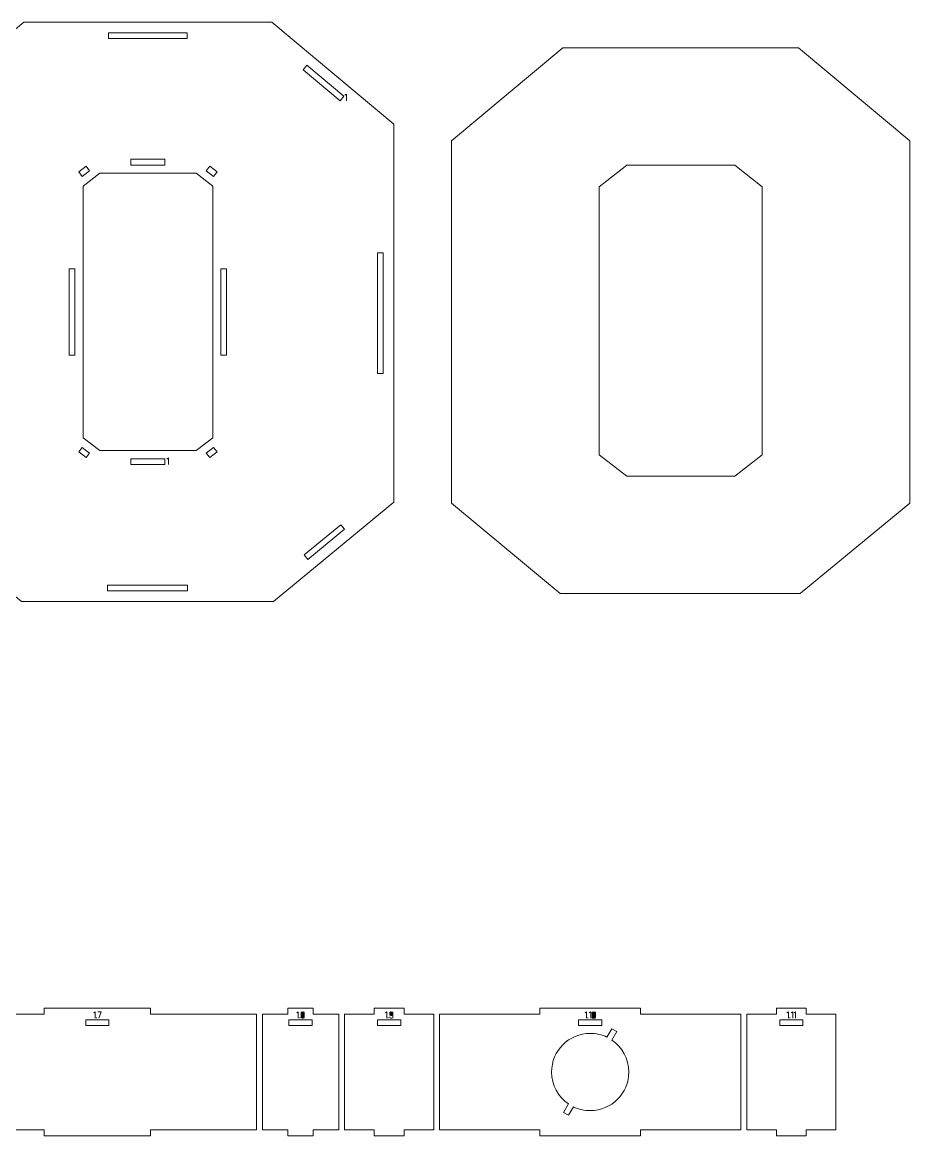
# Model space of a CAD drawing. Header units: centimetres. Extents: x -191 to 212, y -234 to 239.
# Drawn here: x -133.4 to -87.4, y 1 to 58.7 of the extents above; entities that cross this region are included whole.
import ezdxf

# ---------------------------------------------------------------- set-up
doc = ezdxf.new("R2010")
doc.units = ezdxf.units.CM
doc.header["$MEASUREMENT"] = 0
doc.layers.add('Capa 1', color=7, linetype='Continuous')

msp = doc.modelspace()

# ---------------------------------------------------------------- hatches: boundary and pattern name
at = {"layer": 'Capa 1', "true_color": 0x3e4095}
h = msp.add_hatch(color=175, dxfattribs=at)
edge = h.paths.add_edge_path()
edge.add_spline(control_points=[(-116.61058, 54.94641), (-116.61058, 54.94641), (-116.69257, 54.88961), (-116.69257, 54.88961), (-116.69257, 54.88961), (-116.61058, 54.94641), (-116.61058, 54.94641), (-116.61058, 54.94641), (-116.61058, 54.60513), (-116.61058, 54.60513), (-116.61058, 54.60513), (-116.61058, 54.94641), (-116.61058, 54.94641)], knot_values=[0, 0, 0, 0, 0.25, 0.25, 0.25, 0.5, 0.5, 0.5, 0.75, 0.75, 0.75, 1, 1, 1, 1], degree=3, periodic=1)
h = msp.add_hatch(color=175, dxfattribs=at)
edge = h.paths.add_edge_path()
edge.add_spline(control_points=[(-125.83288, 36.10845), (-125.83288, 36.10845), (-125.91487, 36.05165), (-125.91487, 36.05165), (-125.91487, 36.05165), (-125.83288, 36.10845), (-125.83288, 36.10845), (-125.83288, 36.10845), (-125.83288, 35.76717), (-125.83288, 35.76717), (-125.83288, 35.76717), (-125.83288, 36.10845), (-125.83288, 36.10845)], knot_values=[0, 0, 0, 0, 0.25, 0.25, 0.25, 0.5, 0.5, 0.5, 0.75, 0.75, 0.75, 1, 1, 1, 1], degree=3, periodic=1)
h = msp.add_hatch(color=175, dxfattribs=at)
edge = h.paths.add_edge_path()
edge.add_spline(control_points=[(-129.62245, 7.41692), (-129.62245, 7.41692), (-129.69858, 7.36418), (-129.69858, 7.36418), (-129.69858, 7.36418), (-129.62245, 7.41692), (-129.62245, 7.41692), (-129.62245, 7.41692), (-129.62245, 7.10002), (-129.62245, 7.10002), (-129.62245, 7.10002), (-129.62245, 7.41692), (-129.62245, 7.41692)], knot_values=[0, 0, 0, 0, 0.25, 0.25, 0.25, 0.5, 0.5, 0.5, 0.75, 0.75, 0.75, 1, 1, 1, 1], degree=3, periodic=1)
h = msp.add_hatch(color=175, dxfattribs=at)
edge = h.paths.add_edge_path()
edge.add_spline(control_points=[(-129.55182, 7.10002), (-129.55182, 7.10002), (-129.55182, 7.12249), (-129.55182, 7.12249), (-129.55182, 7.12249), (-129.55182, 7.10002), (-129.55182, 7.10002)], knot_values=[0, 0, 0, 0, 0.5, 0.5, 0.5, 1, 1, 1, 1], degree=3, periodic=1)
h = msp.add_hatch(color=175, dxfattribs=at)
edge = h.paths.add_edge_path()
edge.add_spline(control_points=[(-129.43992, 7.10002), (-129.43992, 7.10002), (-129.31884, 7.41646), (-129.31884, 7.41646), (-129.31884, 7.41646), (-129.47844, 7.41646), (-129.47844, 7.41646), (-129.47844, 7.41646), (-129.31884, 7.41646), (-129.31884, 7.41646), (-129.31884, 7.41646), (-129.43992, 7.10002), (-129.43992, 7.10002)], knot_values=[0, 0, 0, 0, 0.25, 0.25, 0.25, 0.5, 0.5, 0.5, 0.75, 0.75, 0.75, 1, 1, 1, 1], degree=3, periodic=1)
h = msp.add_hatch(color=175, dxfattribs=at)
edge = h.paths.add_edge_path()
edge.add_spline(control_points=[(-119.10393, 7.41692), (-119.10393, 7.41692), (-119.18006, 7.36418), (-119.18006, 7.36418), (-119.18006, 7.36418), (-119.10393, 7.41692), (-119.10393, 7.41692), (-119.10393, 7.41692), (-119.10393, 7.10002), (-119.10393, 7.10002), (-119.10393, 7.10002), (-119.10393, 7.41692), (-119.10393, 7.41692)], knot_values=[0, 0, 0, 0, 0.25, 0.25, 0.25, 0.5, 0.5, 0.5, 0.75, 0.75, 0.75, 1, 1, 1, 1], degree=3, periodic=1)
h = msp.add_hatch(color=175, dxfattribs=at)
edge = h.paths.add_edge_path()
edge.add_spline(control_points=[(-119.0333, 7.10002), (-119.0333, 7.10002), (-119.0333, 7.12249), (-119.0333, 7.12249), (-119.0333, 7.12249), (-119.0333, 7.10002), (-119.0333, 7.10002)], knot_values=[0, 0, 0, 0, 0.5, 0.5, 0.5, 1, 1, 1, 1], degree=3, periodic=1)
h = msp.add_hatch(color=175, dxfattribs=at)
edge = h.paths.add_edge_path()
edge.add_spline(control_points=[(-118.95992, 7.30685), (-118.95992, 7.2989), (-118.95426, 7.29172), (-118.94295, 7.2853), (-118.93164, 7.27888), (-118.90978, 7.2746), (-118.87737, 7.27246), (-118.84496, 7.2746), (-118.8231, 7.27888), (-118.81179, 7.2853), (-118.80048, 7.29172), (-118.79482, 7.2989), (-118.79482, 7.30685), (-118.79482, 7.30685), (-118.79482, 7.38115), (-118.79482, 7.38115), (-118.79482, 7.39093), (-118.80269, 7.39926), (-118.81844, 7.40614), (-118.83418, 7.41302), (-118.85383, 7.41646), (-118.87737, 7.41646), (-118.90091, 7.41646), (-118.92056, 7.41302), (-118.9363, 7.40614), (-118.95205, 7.39926), (-118.95992, 7.39093), (-118.95992, 7.38115), (-118.95992, 7.38115), (-118.95992, 7.30685), (-118.95992, 7.30685)], knot_values=[0, 0, 0, 0, 0.1, 0.1, 0.1, 0.2, 0.2, 0.2, 0.3, 0.3, 0.3, 0.4, 0.4, 0.4, 0.5, 0.5, 0.5, 0.6, 0.6, 0.6, 0.7, 0.7, 0.7, 0.8, 0.8, 0.8, 0.9, 0.9, 0.9, 1, 1, 1, 1], degree=3, periodic=1)
h = msp.add_hatch(color=175, dxfattribs=at)
edge = h.paths.add_edge_path()
edge.add_spline(control_points=[(-118.87737, 7.10002), (-118.90091, 7.10002), (-118.92056, 7.10346), (-118.9363, 7.11034), (-118.95205, 7.11722), (-118.95992, 7.12555), (-118.95992, 7.13533), (-118.95992, 7.13533), (-118.95992, 7.23852), (-118.95992, 7.23852), (-118.95992, 7.24678), (-118.95426, 7.25396), (-118.94295, 7.26007), (-118.93164, 7.26619), (-118.90978, 7.27032), (-118.87737, 7.27246), (-118.90978, 7.2746), (-118.93164, 7.27888), (-118.94295, 7.2853), (-118.95426, 7.29172), (-118.95992, 7.2989), (-118.95992, 7.30685), (-118.95992, 7.30685), (-118.95992, 7.38115), (-118.95992, 7.38115), (-118.95992, 7.39093), (-118.95205, 7.39926), (-118.9363, 7.40614), (-118.92056, 7.41302), (-118.90091, 7.41646), (-118.87737, 7.41646), (-118.85383, 7.41646), (-118.83418, 7.41302), (-118.81844, 7.40614), (-118.80269, 7.39926), (-118.79482, 7.39093), (-118.79482, 7.38115), (-118.79482, 7.38115), (-118.79482, 7.30685), (-118.79482, 7.30685), (-118.79482, 7.2989), (-118.80048, 7.29172), (-118.81179, 7.2853), (-118.8231, 7.27888), (-118.84496, 7.2746), (-118.87737, 7.27246), (-118.84496, 7.27032), (-118.8231, 7.26619), (-118.81179, 7.26007), (-118.80048, 7.25396), (-118.79482, 7.24678), (-118.79482, 7.23852), (-118.79482, 7.23852), (-118.79482, 7.13533), (-118.79482, 7.13533), (-118.79482, 7.12555), (-118.80269, 7.11722), (-118.81844, 7.11034), (-118.83418, 7.10346), (-118.85383, 7.10002), (-118.87737, 7.10002)], knot_values=[0, 0, 0, 0, 0.05, 0.05, 0.05, 0.1, 0.1, 0.1, 0.15, 0.15, 0.15, 0.2, 0.2, 0.2, 0.25, 0.25, 0.25, 0.3, 0.3, 0.3, 0.35, 0.35, 0.35, 0.4, 0.4, 0.4, 0.45, 0.45, 0.45, 0.5, 0.5, 0.5, 0.55, 0.55, 0.55, 0.6, 0.6, 0.6, 0.65, 0.65, 0.65, 0.7, 0.7, 0.7, 0.75, 0.75, 0.75, 0.8, 0.8, 0.8, 0.85, 0.85, 0.85, 0.9, 0.9, 0.9, 0.95, 0.95, 0.95, 1, 1, 1, 1], degree=3, periodic=1)
h = msp.add_hatch(color=175, dxfattribs=at)
edge = h.paths.add_edge_path()
edge.add_spline(control_points=[(-118.95992, 7.13533), (-118.95992, 7.12555), (-118.95205, 7.11722), (-118.9363, 7.11034), (-118.92056, 7.10346), (-118.90091, 7.10002), (-118.87737, 7.10002), (-118.85383, 7.10002), (-118.83418, 7.10346), (-118.81844, 7.11034), (-118.80269, 7.11722), (-118.79482, 7.12555), (-118.79482, 7.13533), (-118.79482, 7.13533), (-118.79482, 7.23852), (-118.79482, 7.23852), (-118.79482, 7.24678), (-118.80048, 7.25396), (-118.81179, 7.26007), (-118.8231, 7.26619), (-118.84496, 7.27032), (-118.87737, 7.27246), (-118.90978, 7.27032), (-118.93164, 7.26619), (-118.94295, 7.26007), (-118.95426, 7.25396), (-118.95992, 7.24678), (-118.95992, 7.23852), (-118.95992, 7.23852), (-118.95992, 7.13533), (-118.95992, 7.13533)], knot_values=[0, 0, 0, 0, 0.1, 0.1, 0.1, 0.2, 0.2, 0.2, 0.3, 0.3, 0.3, 0.4, 0.4, 0.4, 0.5, 0.5, 0.5, 0.6, 0.6, 0.6, 0.7, 0.7, 0.7, 0.8, 0.8, 0.8, 0.9, 0.9, 0.9, 1, 1, 1, 1], degree=3, periodic=1)
h = msp.add_hatch(color=175, dxfattribs=at)
edge = h.paths.add_edge_path()
edge.add_spline(control_points=[(-114.51643, 7.41692), (-114.51643, 7.41692), (-114.59256, 7.36418), (-114.59256, 7.36418), (-114.59256, 7.36418), (-114.51643, 7.41692), (-114.51643, 7.41692), (-114.51643, 7.41692), (-114.51643, 7.10002), (-114.51643, 7.10002), (-114.51643, 7.10002), (-114.51643, 7.41692), (-114.51643, 7.41692)], knot_values=[0, 0, 0, 0, 0.25, 0.25, 0.25, 0.5, 0.5, 0.5, 0.75, 0.75, 0.75, 1, 1, 1, 1], degree=3, periodic=1)
h = msp.add_hatch(color=175, dxfattribs=at)
edge = h.paths.add_edge_path()
edge.add_spline(control_points=[(-114.4458, 7.10002), (-114.4458, 7.10002), (-114.4458, 7.12249), (-114.4458, 7.12249), (-114.4458, 7.12249), (-114.4458, 7.10002), (-114.4458, 7.10002)], knot_values=[0, 0, 0, 0, 0.5, 0.5, 0.5, 1, 1, 1, 1], degree=3, periodic=1)
h = msp.add_hatch(color=175, dxfattribs=at)
edge = h.paths.add_edge_path()
edge.add_spline(control_points=[(-114.37242, 7.27383), (-114.37242, 7.26405), (-114.36455, 7.25572), (-114.3488, 7.24884), (-114.33306, 7.24196), (-114.31341, 7.23852), (-114.28987, 7.23852), (-114.26663, 7.23791), (-114.24707, 7.24074), (-114.23117, 7.247), (-114.21527, 7.25327), (-114.20732, 7.26222), (-114.20732, 7.27383), (-114.20732, 7.27383), (-114.20732, 7.38115), (-114.20732, 7.38115), (-114.20732, 7.39093), (-114.21519, 7.39926), (-114.23094, 7.40614), (-114.24668, 7.41302), (-114.26633, 7.41646), (-114.28987, 7.41646), (-114.31341, 7.41646), (-114.33306, 7.41302), (-114.3488, 7.40614), (-114.36455, 7.39926), (-114.37242, 7.39093), (-114.37242, 7.38115), (-114.37242, 7.38115), (-114.37242, 7.27383), (-114.37242, 7.27383)], knot_values=[0, 0, 0, 0, 0.1, 0.1, 0.1, 0.2, 0.2, 0.2, 0.3, 0.3, 0.3, 0.4, 0.4, 0.4, 0.5, 0.5, 0.5, 0.6, 0.6, 0.6, 0.7, 0.7, 0.7, 0.8, 0.8, 0.8, 0.9, 0.9, 0.9, 1, 1, 1, 1], degree=3, periodic=1)
h = msp.add_hatch(color=175, dxfattribs=at)
edge = h.paths.add_edge_path()
edge.add_spline(control_points=[(-114.28987, 7.10002), (-114.31341, 7.10002), (-114.33306, 7.10346), (-114.3488, 7.11034), (-114.36455, 7.11722), (-114.37242, 7.12555), (-114.37242, 7.13533), (-114.37242, 7.13533), (-114.37242, 7.16056), (-114.37242, 7.16056), (-114.37242, 7.16056), (-114.37242, 7.13533), (-114.37242, 7.13533), (-114.37242, 7.12555), (-114.36455, 7.11722), (-114.3488, 7.11034), (-114.33306, 7.10346), (-114.31341, 7.10002), (-114.28987, 7.10002), (-114.26633, 7.10002), (-114.24668, 7.10346), (-114.23094, 7.11034), (-114.21519, 7.11722), (-114.20732, 7.12555), (-114.20732, 7.13533), (-114.20732, 7.13533), (-114.20732, 7.27383), (-114.20732, 7.27383), (-114.20732, 7.26222), (-114.21527, 7.25327), (-114.23117, 7.247), (-114.24707, 7.24074), (-114.26663, 7.23791), (-114.28987, 7.23852), (-114.31341, 7.23852), (-114.33306, 7.24196), (-114.3488, 7.24884), (-114.36455, 7.25572), (-114.37242, 7.26405), (-114.37242, 7.27383), (-114.37242, 7.27383), (-114.37242, 7.38115), (-114.37242, 7.38115), (-114.37242, 7.39093), (-114.36455, 7.39926), (-114.3488, 7.40614), (-114.33306, 7.41302), (-114.31341, 7.41646), (-114.28987, 7.41646), (-114.26633, 7.41646), (-114.24668, 7.41302), (-114.23094, 7.40614), (-114.21519, 7.39926), (-114.20732, 7.39093), (-114.20732, 7.38115), (-114.20732, 7.38115), (-114.20732, 7.27383), (-114.20732, 7.27383), (-114.20732, 7.27383), (-114.20732, 7.13533), (-114.20732, 7.13533), (-114.20732, 7.12555), (-114.21519, 7.11722), (-114.23094, 7.11034), (-114.24668, 7.10346), (-114.26633, 7.10002), (-114.28987, 7.10002)], knot_values=[0, 0, 0, 0, 0.04545455, 0.04545455, 0.04545455, 0.09090909, 0.09090909, 0.09090909, 0.13636364, 0.13636364, 0.13636364, 0.18181818, 0.18181818, 0.18181818, 0.22727273, 0.22727273, 0.22727273, 0.27272727, 0.27272727, 0.27272727, 0.31818182, 0.31818182, 0.31818182, 0.36363636, 0.36363636, 0.36363636, 0.40909091, 0.40909091, 0.40909091, 0.45454545, 0.45454545, 0.45454545, 0.5, 0.5, 0.5, 0.54545455, 0.54545455, 0.54545455, 0.59090909, 0.59090909, 0.59090909, 0.63636364, 0.63636364, 0.63636364, 0.68181818, 0.68181818, 0.68181818, 0.72727273, 0.72727273, 0.72727273, 0.77272727, 0.77272727, 0.77272727, 0.81818182, 0.81818182, 0.81818182, 0.86363636, 0.86363636, 0.86363636, 0.90909091, 0.90909091, 0.90909091, 0.95454545, 0.95454545, 0.95454545, 1, 1, 1, 1], degree=3, periodic=1)
h = msp.add_hatch(color=175, dxfattribs=at)
edge = h.paths.add_edge_path()
edge.add_spline(control_points=[(-104.18079, 7.41692), (-104.18079, 7.41692), (-104.25692, 7.36418), (-104.25692, 7.36418), (-104.25692, 7.36418), (-104.18079, 7.41692), (-104.18079, 7.41692), (-104.18079, 7.41692), (-104.18079, 7.10002), (-104.18079, 7.10002), (-104.18079, 7.10002), (-104.18079, 7.41692), (-104.18079, 7.41692)], knot_values=[0, 0, 0, 0, 0.25, 0.25, 0.25, 0.5, 0.5, 0.5, 0.75, 0.75, 0.75, 1, 1, 1, 1], degree=3, periodic=1)
h = msp.add_hatch(color=175, dxfattribs=at)
edge = h.paths.add_edge_path()
edge.add_spline(control_points=[(-104.11016, 7.10002), (-104.11016, 7.10002), (-104.11016, 7.12249), (-104.11016, 7.12249), (-104.11016, 7.12249), (-104.11016, 7.10002), (-104.11016, 7.10002)], knot_values=[0, 0, 0, 0, 0.5, 0.5, 0.5, 1, 1, 1, 1], degree=3, periodic=1)
h = msp.add_hatch(color=175, dxfattribs=at)
edge = h.paths.add_edge_path()
edge.add_spline(control_points=[(-103.96065, 7.41692), (-103.96065, 7.41692), (-104.03678, 7.36418), (-104.03678, 7.36418), (-104.03678, 7.36418), (-103.96065, 7.41692), (-103.96065, 7.41692), (-103.96065, 7.41692), (-103.96065, 7.10002), (-103.96065, 7.10002), (-103.96065, 7.10002), (-103.96065, 7.41692), (-103.96065, 7.41692)], knot_values=[0, 0, 0, 0, 0.25, 0.25, 0.25, 0.5, 0.5, 0.5, 0.75, 0.75, 0.75, 1, 1, 1, 1], degree=3, periodic=1)
h = msp.add_hatch(color=175, dxfattribs=at)
edge = h.paths.add_edge_path()
edge.add_spline(control_points=[(-103.89002, 7.12387), (-103.89002, 7.11408), (-103.88215, 7.10766), (-103.8664, 7.10461), (-103.85066, 7.10155), (-103.83101, 7.10002), (-103.80747, 7.10002), (-103.78393, 7.10002), (-103.76428, 7.10155), (-103.74854, 7.10461), (-103.73279, 7.10766), (-103.72492, 7.11408), (-103.72492, 7.12387), (-103.72492, 7.12387), (-103.72492, 7.39215), (-103.72492, 7.39215), (-103.72492, 7.40194), (-103.73279, 7.40844), (-103.74854, 7.41165), (-103.76428, 7.41486), (-103.78393, 7.41646), (-103.80747, 7.41646), (-103.83101, 7.41646), (-103.85066, 7.41486), (-103.8664, 7.41165), (-103.88215, 7.40844), (-103.89002, 7.40194), (-103.89002, 7.39215), (-103.89002, 7.39215), (-103.89002, 7.12387), (-103.89002, 7.12387)], knot_values=[0, 0, 0, 0, 0.1, 0.1, 0.1, 0.2, 0.2, 0.2, 0.3, 0.3, 0.3, 0.4, 0.4, 0.4, 0.5, 0.5, 0.5, 0.6, 0.6, 0.6, 0.7, 0.7, 0.7, 0.8, 0.8, 0.8, 0.9, 0.9, 0.9, 1, 1, 1, 1], degree=3, periodic=1)
h = msp.add_hatch(color=175, dxfattribs=at)
edge = h.paths.add_edge_path()
edge.add_spline(control_points=[(-103.72492, 7.12387), (-103.72492, 7.11408), (-103.73279, 7.10766), (-103.74854, 7.10461), (-103.76428, 7.10155), (-103.78393, 7.10002), (-103.80747, 7.10002), (-103.83101, 7.10002), (-103.85066, 7.10155), (-103.8664, 7.10461), (-103.88215, 7.10766), (-103.89002, 7.11408), (-103.89002, 7.12387), (-103.89002, 7.12387), (-103.89002, 7.39215), (-103.89002, 7.39215), (-103.89002, 7.40194), (-103.88215, 7.40844), (-103.8664, 7.41165), (-103.85066, 7.41486), (-103.83101, 7.41646), (-103.80747, 7.41646), (-103.78393, 7.41646), (-103.76428, 7.41486), (-103.74854, 7.41165), (-103.73279, 7.40844), (-103.72492, 7.40194), (-103.72492, 7.39215), (-103.72492, 7.39215), (-103.72492, 7.12387), (-103.72492, 7.12387)], knot_values=[0, 0, 0, 0, 0.1, 0.1, 0.1, 0.2, 0.2, 0.2, 0.3, 0.3, 0.3, 0.4, 0.4, 0.4, 0.5, 0.5, 0.5, 0.6, 0.6, 0.6, 0.7, 0.7, 0.7, 0.8, 0.8, 0.8, 0.9, 0.9, 0.9, 1, 1, 1, 1], degree=3, periodic=1)
h = msp.add_hatch(color=175, dxfattribs=at)
edge = h.paths.add_edge_path()
edge.add_spline(control_points=[(-93.72692, 7.41692), (-93.72692, 7.41692), (-93.80305, 7.36418), (-93.80305, 7.36418), (-93.80305, 7.36418), (-93.72692, 7.41692), (-93.72692, 7.41692), (-93.72692, 7.41692), (-93.72692, 7.10002), (-93.72692, 7.10002), (-93.72692, 7.10002), (-93.72692, 7.41692), (-93.72692, 7.41692)], knot_values=[0, 0, 0, 0, 0.25, 0.25, 0.25, 0.5, 0.5, 0.5, 0.75, 0.75, 0.75, 1, 1, 1, 1], degree=3, periodic=1)
h = msp.add_hatch(color=175, dxfattribs=at)
edge = h.paths.add_edge_path()
edge.add_spline(control_points=[(-93.65629, 7.10002), (-93.65629, 7.10002), (-93.65629, 7.12249), (-93.65629, 7.12249), (-93.65629, 7.12249), (-93.65629, 7.10002), (-93.65629, 7.10002)], knot_values=[0, 0, 0, 0, 0.5, 0.5, 0.5, 1, 1, 1, 1], degree=3, periodic=1)
h = msp.add_hatch(color=175, dxfattribs=at)
edge = h.paths.add_edge_path()
edge.add_spline(control_points=[(-93.50678, 7.41692), (-93.50678, 7.41692), (-93.58291, 7.36418), (-93.58291, 7.36418), (-93.58291, 7.36418), (-93.50678, 7.41692), (-93.50678, 7.41692), (-93.50678, 7.41692), (-93.50678, 7.10002), (-93.50678, 7.10002), (-93.50678, 7.10002), (-93.50678, 7.41692), (-93.50678, 7.41692)], knot_values=[0, 0, 0, 0, 0.25, 0.25, 0.25, 0.5, 0.5, 0.5, 0.75, 0.75, 0.75, 1, 1, 1, 1], degree=3, periodic=1)
h = msp.add_hatch(color=175, dxfattribs=at)
edge = h.paths.add_edge_path()
edge.add_spline(control_points=[(-93.36002, 7.41692), (-93.36002, 7.41692), (-93.43615, 7.36418), (-93.43615, 7.36418), (-93.43615, 7.36418), (-93.36002, 7.41692), (-93.36002, 7.41692), (-93.36002, 7.41692), (-93.36002, 7.10002), (-93.36002, 7.10002), (-93.36002, 7.10002), (-93.36002, 7.41692), (-93.36002, 7.41692)], knot_values=[0, 0, 0, 0, 0.25, 0.25, 0.25, 0.5, 0.5, 0.5, 0.75, 0.75, 0.75, 1, 1, 1, 1], degree=3, periodic=1)

# ---------------------------------------------------------------- linework, layer by layer
at = {"layer": 'Capa 1', "color": 1, "lineweight": 9}
for points, knots in [([(-114.16018, 53.39454), (-114.16018, 53.39454), (-114.16018, 33.81245), (-114.16018, 33.81245), (-114.16018, 33.81245), (-120.38495, 28.66837), (-120.38495, 28.66837), (-120.38495, 28.66837), (-133.43968, 28.66837), (-133.43968, 28.66837), (-133.43968, 28.66837), (-139.62122, 33.81245), (-139.62122, 33.81245), (-139.62122, 33.81245), (-139.62122, 53.39454), (-139.62122, 53.39454), (-139.62122, 53.39454), (-133.31, 58.66831), (-133.31, 58.66831), (-133.31, 58.66831), (-120.47141, 58.66831), (-120.47141, 58.66831), (-120.47141, 58.66831), (-114.16018, 53.39454), (-114.16018, 53.39454)], [0, 0, 0, 0, 0.125, 0.125, 0.125, 0.25, 0.25, 0.25, 0.375, 0.375, 0.375, 0.5, 0.5, 0.5, 0.625, 0.625, 0.625, 0.75, 0.75, 0.75, 0.875, 0.875, 0.875, 1, 1, 1, 1]), ([(-128.92785, 57.81978), (-128.92785, 57.81978), (-124.85356, 57.81978), (-124.85356, 57.81978), (-124.85356, 57.81978), (-124.85356, 58.11978), (-124.85356, 58.11978), (-124.85356, 58.11978), (-128.92785, 58.11978), (-128.92785, 58.11978), (-128.92785, 58.11978), (-128.92785, 57.81978), (-128.92785, 57.81978)], [0, 0, 0, 0, 0.25, 0.25, 0.25, 0.5, 0.5, 0.5, 0.75, 0.75, 0.75, 1, 1, 1, 1]), ([(-118.85575, 56.21246), (-118.85575, 56.21246), (-116.93223, 54.60513), (-116.93223, 54.60513), (-116.93223, 54.60513), (-116.73986, 54.83534), (-116.73986, 54.83534), (-116.73986, 54.83534), (-118.66338, 56.44266), (-118.66338, 56.44266), (-118.66338, 56.44266), (-118.85575, 56.21246), (-118.85575, 56.21246)], [0, 0, 0, 0, 0.25, 0.25, 0.25, 0.5, 0.5, 0.5, 0.75, 0.75, 0.75, 1, 1, 1, 1]), ([(-127.77132, 51.27109), (-127.77132, 51.27109), (-126.01009, 51.27109), (-126.01009, 51.27109), (-126.01009, 51.27109), (-126.01009, 51.57109), (-126.01009, 51.57109), (-126.01009, 51.57109), (-127.77132, 51.57109), (-127.77132, 51.57109), (-127.77132, 51.57109), (-127.77132, 51.27109), (-127.77132, 51.27109)], [0, 0, 0, 0, 0.25, 0.25, 0.25, 0.5, 0.5, 0.5, 0.75, 0.75, 0.75, 1, 1, 1, 1]), ([(-130.28939, 50.68244), (-130.28939, 50.68244), (-129.91097, 50.97676), (-129.91097, 50.97676), (-129.91097, 50.97676), (-130.09515, 51.21357), (-130.09515, 51.21357), (-130.09515, 51.21357), (-130.47357, 50.91924), (-130.47357, 50.91924), (-130.47357, 50.91924), (-130.28939, 50.68244), (-130.28939, 50.68244)], [0, 0, 0, 0, 0.25, 0.25, 0.25, 0.5, 0.5, 0.5, 0.75, 0.75, 0.75, 1, 1, 1, 1]), ([(-130.24355, 37.15607), (-130.24355, 37.15607), (-129.38698, 36.48985), (-129.38698, 36.48985), (-129.38698, 36.48985), (-124.39442, 36.48985), (-124.39442, 36.48985), (-124.39442, 36.48985), (-123.53785, 37.15607), (-123.53785, 37.15607), (-123.53785, 37.15607), (-123.53785, 50.18061), (-123.53785, 50.18061), (-123.53785, 50.18061), (-124.39442, 50.84683), (-124.39442, 50.84683), (-124.39442, 50.84683), (-129.38698, 50.84683), (-129.38698, 50.84683), (-129.38698, 50.84683), (-130.24355, 50.18061), (-130.24355, 50.18061), (-130.24355, 50.18061), (-130.24355, 37.15607), (-130.24355, 37.15607)], [0, 0, 0, 0, 0.125, 0.125, 0.125, 0.25, 0.25, 0.25, 0.375, 0.375, 0.375, 0.5, 0.5, 0.5, 0.625, 0.625, 0.625, 0.75, 0.75, 0.75, 0.875, 0.875, 0.875, 1, 1, 1, 1]), ([(-123.87044, 50.97676), (-123.87044, 50.97676), (-123.49201, 50.68244), (-123.49201, 50.68244), (-123.49201, 50.68244), (-123.30783, 50.91924), (-123.30783, 50.91924), (-123.30783, 50.91924), (-123.68626, 51.21357), (-123.68626, 51.21357), (-123.68626, 51.21357), (-123.87044, 50.97676), (-123.87044, 50.97676)], [0, 0, 0, 0, 0.25, 0.25, 0.25, 0.5, 0.5, 0.5, 0.75, 0.75, 0.75, 1, 1, 1, 1]), ([(-115.00871, 46.73588), (-115.00871, 46.73588), (-115.00871, 40.47394), (-115.00871, 40.47394), (-115.00871, 40.47394), (-114.70871, 40.47394), (-114.70871, 40.47394), (-114.70871, 40.47394), (-114.70871, 46.73588), (-114.70871, 46.73588), (-114.70871, 46.73588), (-115.00871, 46.73588), (-115.00871, 46.73588)], [0, 0, 0, 0, 0.25, 0.25, 0.25, 0.5, 0.5, 0.5, 0.75, 0.75, 0.75, 1, 1, 1, 1]), ([(-130.66781, 41.42842), (-130.66781, 41.42842), (-130.66781, 45.90826), (-130.66781, 45.90826), (-130.66781, 45.90826), (-130.96781, 45.90826), (-130.96781, 45.90826), (-130.96781, 45.90826), (-130.96781, 41.42842), (-130.96781, 41.42842), (-130.96781, 41.42842), (-130.66781, 41.42842), (-130.66781, 41.42842)], [0, 0, 0, 0, 0.25, 0.25, 0.25, 0.5, 0.5, 0.5, 0.75, 0.75, 0.75, 1, 1, 1, 1]), ([(-123.11359, 45.90826), (-123.11359, 45.90826), (-123.11359, 41.42842), (-123.11359, 41.42842), (-123.11359, 41.42842), (-122.81359, 41.42842), (-122.81359, 41.42842), (-122.81359, 41.42842), (-122.81359, 45.90826), (-122.81359, 45.90826), (-122.81359, 45.90826), (-123.11359, 45.90826), (-123.11359, 45.90826)], [0, 0, 0, 0, 0.25, 0.25, 0.25, 0.5, 0.5, 0.5, 0.75, 0.75, 0.75, 1, 1, 1, 1]), ([(-129.91097, 36.35992), (-129.91097, 36.35992), (-130.28939, 36.65424), (-130.28939, 36.65424), (-130.28939, 36.65424), (-130.47357, 36.41744), (-130.47357, 36.41744), (-130.47357, 36.41744), (-130.09515, 36.12311), (-130.09515, 36.12311), (-130.09515, 36.12311), (-129.91097, 36.35992), (-129.91097, 36.35992)], [0, 0, 0, 0, 0.25, 0.25, 0.25, 0.5, 0.5, 0.5, 0.75, 0.75, 0.75, 1, 1, 1, 1]), ([(-123.49201, 36.65424), (-123.49201, 36.65424), (-123.87044, 36.35992), (-123.87044, 36.35992), (-123.87044, 36.35992), (-123.68626, 36.12311), (-123.68626, 36.12311), (-123.68626, 36.12311), (-123.30783, 36.41744), (-123.30783, 36.41744), (-123.30783, 36.41744), (-123.49201, 36.65424), (-123.49201, 36.65424)], [0, 0, 0, 0, 0.25, 0.25, 0.25, 0.5, 0.5, 0.5, 0.75, 0.75, 0.75, 1, 1, 1, 1]), ([(-126.01009, 36.06559), (-126.01009, 36.06559), (-127.77132, 36.06559), (-127.77132, 36.06559), (-127.77132, 36.06559), (-127.77132, 35.76559), (-127.77132, 35.76559), (-127.77132, 35.76559), (-126.01009, 35.76559), (-126.01009, 35.76559), (-126.01009, 35.76559), (-126.01009, 36.06559), (-126.01009, 36.06559)], [0, 0, 0, 0, 0.25, 0.25, 0.25, 0.5, 0.5, 0.5, 0.75, 0.75, 0.75, 1, 1, 1, 1]), ([(-116.90254, 32.64697), (-116.90254, 32.64697), (-118.79636, 31.08194), (-118.79636, 31.08194), (-118.79636, 31.08194), (-118.60526, 30.85068), (-118.60526, 30.85068), (-118.60526, 30.85068), (-116.71143, 32.41572), (-116.71143, 32.41572), (-116.71143, 32.41572), (-116.90254, 32.64697), (-116.90254, 32.64697)], [0, 0, 0, 0, 0.25, 0.25, 0.25, 0.5, 0.5, 0.5, 0.75, 0.75, 0.75, 1, 1, 1, 1]), ([(-124.83773, 29.5169), (-124.83773, 29.5169), (-128.98526, 29.5169), (-128.98526, 29.5169), (-128.98526, 29.5169), (-128.98526, 29.2169), (-128.98526, 29.2169), (-128.98526, 29.2169), (-124.83773, 29.2169), (-124.83773, 29.2169), (-124.83773, 29.2169), (-124.83773, 29.5169), (-124.83773, 29.5169)], [0, 0, 0, 0, 0.25, 0.25, 0.25, 0.5, 0.5, 0.5, 0.75, 0.75, 0.75, 1, 1, 1, 1])]:
    msp.add_open_spline(points, degree=3, knots=knots, dxfattribs=at)
at = {"layer": 'Capa 1', "color": 114, "lineweight": 9}
for points, knots in [([(-87.44886, 52.5322), (-87.44886, 52.5322), (-87.44886, 33.76918), (-87.44886, 33.76918), (-87.44886, 33.76918), (-93.11481, 29.0869), (-93.11481, 29.0869), (-93.11481, 29.0869), (-105.53991, 29.0869), (-105.53991, 29.0869), (-105.53991, 29.0869), (-111.16432, 33.76735), (-111.16432, 33.76735), (-111.16432, 33.76735), (-111.16432, 52.5322), (-111.16432, 52.5322), (-111.16432, 52.5322), (-105.40923, 57.34126), (-105.40923, 57.34126), (-105.40923, 57.34126), (-93.20396, 57.34126), (-93.20396, 57.34126), (-93.20396, 57.34126), (-87.44886, 52.5322), (-87.44886, 52.5322)], [0, 0, 0, 0, 0.125, 0.125, 0.125, 0.25, 0.25, 0.25, 0.375, 0.375, 0.375, 0.5, 0.5, 0.5, 0.625, 0.625, 0.625, 0.75, 0.75, 0.75, 0.875, 0.875, 0.875, 1, 1, 1, 1]), ([(-116.61058, 54.94641), (-116.61058, 54.94641), (-116.69257, 54.88961), (-116.69257, 54.88961), (-116.69257, 54.88961), (-116.61058, 54.94641), (-116.61058, 54.94641), (-116.61058, 54.94641), (-116.61058, 54.60513), (-116.61058, 54.60513), (-116.61058, 54.60513), (-116.61058, 54.94641), (-116.61058, 54.94641)], [0, 0, 0, 0, 0.25, 0.25, 0.25, 0.5, 0.5, 0.5, 0.75, 0.75, 0.75, 1, 1, 1, 1]), ([(-103.53223, 36.27494), (-103.53223, 36.27494), (-102.10234, 35.1628), (-102.10234, 35.1628), (-102.10234, 35.1628), (-96.51085, 35.1628), (-96.51085, 35.1628), (-96.51085, 35.1628), (-95.08095, 36.27494), (-95.08095, 36.27494), (-95.08095, 36.27494), (-95.08095, 50.15322), (-95.08095, 50.15322), (-95.08095, 50.15322), (-96.51085, 51.26536), (-96.51085, 51.26536), (-96.51085, 51.26536), (-102.10234, 51.26536), (-102.10234, 51.26536), (-102.10234, 51.26536), (-103.53223, 50.15322), (-103.53223, 50.15322), (-103.53223, 50.15322), (-103.53223, 36.27494), (-103.53223, 36.27494)], [0, 0, 0, 0, 0.125, 0.125, 0.125, 0.25, 0.25, 0.25, 0.375, 0.375, 0.375, 0.5, 0.5, 0.5, 0.625, 0.625, 0.625, 0.75, 0.75, 0.75, 0.875, 0.875, 0.875, 1, 1, 1, 1]), ([(-125.83288, 36.10845), (-125.83288, 36.10845), (-125.91487, 36.05165), (-125.91487, 36.05165), (-125.91487, 36.05165), (-125.83288, 36.10845), (-125.83288, 36.10845), (-125.83288, 36.10845), (-125.83288, 35.76717), (-125.83288, 35.76717), (-125.83288, 35.76717), (-125.83288, 36.10845), (-125.83288, 36.10845)], [0, 0, 0, 0, 0.25, 0.25, 0.25, 0.5, 0.5, 0.5, 0.75, 0.75, 0.75, 1, 1, 1, 1]), ([(-129.62245, 7.41692), (-129.62245, 7.41692), (-129.69858, 7.36418), (-129.69858, 7.36418), (-129.69858, 7.36418), (-129.62245, 7.41692), (-129.62245, 7.41692), (-129.62245, 7.41692), (-129.62245, 7.10002), (-129.62245, 7.10002), (-129.62245, 7.10002), (-129.62245, 7.41692), (-129.62245, 7.41692)], [0, 0, 0, 0, 0.25, 0.25, 0.25, 0.5, 0.5, 0.5, 0.75, 0.75, 0.75, 1, 1, 1, 1]), ([(-129.55182, 7.10002), (-129.55182, 7.10002), (-129.55182, 7.12249), (-129.55182, 7.12249), (-129.55182, 7.12249), (-129.55182, 7.10002), (-129.55182, 7.10002)], [0, 0, 0, 0, 0.5, 0.5, 0.5, 1, 1, 1, 1]), ([(-129.43992, 7.10002), (-129.43992, 7.10002), (-129.31884, 7.41646), (-129.31884, 7.41646), (-129.31884, 7.41646), (-129.47844, 7.41646), (-129.47844, 7.41646), (-129.47844, 7.41646), (-129.31884, 7.41646), (-129.31884, 7.41646), (-129.31884, 7.41646), (-129.43992, 7.10002), (-129.43992, 7.10002)], [0, 0, 0, 0, 0.25, 0.25, 0.25, 0.5, 0.5, 0.5, 0.75, 0.75, 0.75, 1, 1, 1, 1]), ([(-119.10393, 7.41692), (-119.10393, 7.41692), (-119.18006, 7.36418), (-119.18006, 7.36418), (-119.18006, 7.36418), (-119.10393, 7.41692), (-119.10393, 7.41692), (-119.10393, 7.41692), (-119.10393, 7.10002), (-119.10393, 7.10002), (-119.10393, 7.10002), (-119.10393, 7.41692), (-119.10393, 7.41692)], [0, 0, 0, 0, 0.25, 0.25, 0.25, 0.5, 0.5, 0.5, 0.75, 0.75, 0.75, 1, 1, 1, 1]), ([(-119.0333, 7.10002), (-119.0333, 7.10002), (-119.0333, 7.12249), (-119.0333, 7.12249), (-119.0333, 7.12249), (-119.0333, 7.10002), (-119.0333, 7.10002)], [0, 0, 0, 0, 0.5, 0.5, 0.5, 1, 1, 1, 1]), ([(-118.95992, 7.30685), (-118.95992, 7.2989), (-118.95426, 7.29172), (-118.94295, 7.2853), (-118.93164, 7.27888), (-118.90978, 7.2746), (-118.87737, 7.27246), (-118.84496, 7.2746), (-118.8231, 7.27888), (-118.81179, 7.2853), (-118.80048, 7.29172), (-118.79482, 7.2989), (-118.79482, 7.30685), (-118.79482, 7.30685), (-118.79482, 7.38115), (-118.79482, 7.38115), (-118.79482, 7.39093), (-118.80269, 7.39926), (-118.81844, 7.40614), (-118.83418, 7.41302), (-118.85383, 7.41646), (-118.87737, 7.41646), (-118.90091, 7.41646), (-118.92056, 7.41302), (-118.9363, 7.40614), (-118.95205, 7.39926), (-118.95992, 7.39093), (-118.95992, 7.38115), (-118.95992, 7.38115), (-118.95992, 7.30685), (-118.95992, 7.30685)], [0, 0, 0, 0, 0.1, 0.1, 0.1, 0.2, 0.2, 0.2, 0.3, 0.3, 0.3, 0.4, 0.4, 0.4, 0.5, 0.5, 0.5, 0.6, 0.6, 0.6, 0.7, 0.7, 0.7, 0.8, 0.8, 0.8, 0.9, 0.9, 0.9, 1, 1, 1, 1]), ([(-118.87737, 7.10002), (-118.90091, 7.10002), (-118.92056, 7.10346), (-118.9363, 7.11034), (-118.95205, 7.11722), (-118.95992, 7.12555), (-118.95992, 7.13533), (-118.95992, 7.13533), (-118.95992, 7.23852), (-118.95992, 7.23852), (-118.95992, 7.24678), (-118.95426, 7.25396), (-118.94295, 7.26007), (-118.93164, 7.26619), (-118.90978, 7.27032), (-118.87737, 7.27246), (-118.90978, 7.2746), (-118.93164, 7.27888), (-118.94295, 7.2853), (-118.95426, 7.29172), (-118.95992, 7.2989), (-118.95992, 7.30685), (-118.95992, 7.30685), (-118.95992, 7.38115), (-118.95992, 7.38115), (-118.95992, 7.39093), (-118.95205, 7.39926), (-118.9363, 7.40614), (-118.92056, 7.41302), (-118.90091, 7.41646), (-118.87737, 7.41646), (-118.85383, 7.41646), (-118.83418, 7.41302), (-118.81844, 7.40614), (-118.80269, 7.39926), (-118.79482, 7.39093), (-118.79482, 7.38115), (-118.79482, 7.38115), (-118.79482, 7.30685), (-118.79482, 7.30685), (-118.79482, 7.2989), (-118.80048, 7.29172), (-118.81179, 7.2853), (-118.8231, 7.27888), (-118.84496, 7.2746), (-118.87737, 7.27246), (-118.84496, 7.27032), (-118.8231, 7.26619), (-118.81179, 7.26007), (-118.80048, 7.25396), (-118.79482, 7.24678), (-118.79482, 7.23852), (-118.79482, 7.23852), (-118.79482, 7.13533), (-118.79482, 7.13533), (-118.79482, 7.12555), (-118.80269, 7.11722), (-118.81844, 7.11034), (-118.83418, 7.10346), (-118.85383, 7.10002), (-118.87737, 7.10002)], [0, 0, 0, 0, 0.05, 0.05, 0.05, 0.1, 0.1, 0.1, 0.15, 0.15, 0.15, 0.2, 0.2, 0.2, 0.25, 0.25, 0.25, 0.3, 0.3, 0.3, 0.35, 0.35, 0.35, 0.4, 0.4, 0.4, 0.45, 0.45, 0.45, 0.5, 0.5, 0.5, 0.55, 0.55, 0.55, 0.6, 0.6, 0.6, 0.65, 0.65, 0.65, 0.7, 0.7, 0.7, 0.75, 0.75, 0.75, 0.8, 0.8, 0.8, 0.85, 0.85, 0.85, 0.9, 0.9, 0.9, 0.95, 0.95, 0.95, 1, 1, 1, 1]), ([(-118.95992, 7.13533), (-118.95992, 7.12555), (-118.95205, 7.11722), (-118.9363, 7.11034), (-118.92056, 7.10346), (-118.90091, 7.10002), (-118.87737, 7.10002), (-118.85383, 7.10002), (-118.83418, 7.10346), (-118.81844, 7.11034), (-118.80269, 7.11722), (-118.79482, 7.12555), (-118.79482, 7.13533), (-118.79482, 7.13533), (-118.79482, 7.23852), (-118.79482, 7.23852), (-118.79482, 7.24678), (-118.80048, 7.25396), (-118.81179, 7.26007), (-118.8231, 7.26619), (-118.84496, 7.27032), (-118.87737, 7.27246), (-118.90978, 7.27032), (-118.93164, 7.26619), (-118.94295, 7.26007), (-118.95426, 7.25396), (-118.95992, 7.24678), (-118.95992, 7.23852), (-118.95992, 7.23852), (-118.95992, 7.13533), (-118.95992, 7.13533)], [0, 0, 0, 0, 0.1, 0.1, 0.1, 0.2, 0.2, 0.2, 0.3, 0.3, 0.3, 0.4, 0.4, 0.4, 0.5, 0.5, 0.5, 0.6, 0.6, 0.6, 0.7, 0.7, 0.7, 0.8, 0.8, 0.8, 0.9, 0.9, 0.9, 1, 1, 1, 1]), ([(-114.51643, 7.41692), (-114.51643, 7.41692), (-114.59256, 7.36418), (-114.59256, 7.36418), (-114.59256, 7.36418), (-114.51643, 7.41692), (-114.51643, 7.41692), (-114.51643, 7.41692), (-114.51643, 7.10002), (-114.51643, 7.10002), (-114.51643, 7.10002), (-114.51643, 7.41692), (-114.51643, 7.41692)], [0, 0, 0, 0, 0.25, 0.25, 0.25, 0.5, 0.5, 0.5, 0.75, 0.75, 0.75, 1, 1, 1, 1]), ([(-114.4458, 7.10002), (-114.4458, 7.10002), (-114.4458, 7.12249), (-114.4458, 7.12249), (-114.4458, 7.12249), (-114.4458, 7.10002), (-114.4458, 7.10002)], [0, 0, 0, 0, 0.5, 0.5, 0.5, 1, 1, 1, 1]), ([(-114.37242, 7.27383), (-114.37242, 7.26405), (-114.36455, 7.25572), (-114.3488, 7.24884), (-114.33306, 7.24196), (-114.31341, 7.23852), (-114.28987, 7.23852), (-114.26663, 7.23791), (-114.24707, 7.24074), (-114.23117, 7.247), (-114.21527, 7.25327), (-114.20732, 7.26222), (-114.20732, 7.27383), (-114.20732, 7.27383), (-114.20732, 7.38115), (-114.20732, 7.38115), (-114.20732, 7.39093), (-114.21519, 7.39926), (-114.23094, 7.40614), (-114.24668, 7.41302), (-114.26633, 7.41646), (-114.28987, 7.41646), (-114.31341, 7.41646), (-114.33306, 7.41302), (-114.3488, 7.40614), (-114.36455, 7.39926), (-114.37242, 7.39093), (-114.37242, 7.38115), (-114.37242, 7.38115), (-114.37242, 7.27383), (-114.37242, 7.27383)], [0, 0, 0, 0, 0.1, 0.1, 0.1, 0.2, 0.2, 0.2, 0.3, 0.3, 0.3, 0.4, 0.4, 0.4, 0.5, 0.5, 0.5, 0.6, 0.6, 0.6, 0.7, 0.7, 0.7, 0.8, 0.8, 0.8, 0.9, 0.9, 0.9, 1, 1, 1, 1]), ([(-114.28987, 7.10002), (-114.31341, 7.10002), (-114.33306, 7.10346), (-114.3488, 7.11034), (-114.36455, 7.11722), (-114.37242, 7.12555), (-114.37242, 7.13533), (-114.37242, 7.13533), (-114.37242, 7.16056), (-114.37242, 7.16056), (-114.37242, 7.16056), (-114.37242, 7.13533), (-114.37242, 7.13533), (-114.37242, 7.12555), (-114.36455, 7.11722), (-114.3488, 7.11034), (-114.33306, 7.10346), (-114.31341, 7.10002), (-114.28987, 7.10002), (-114.26633, 7.10002), (-114.24668, 7.10346), (-114.23094, 7.11034), (-114.21519, 7.11722), (-114.20732, 7.12555), (-114.20732, 7.13533), (-114.20732, 7.13533), (-114.20732, 7.27383), (-114.20732, 7.27383), (-114.20732, 7.26222), (-114.21527, 7.25327), (-114.23117, 7.247), (-114.24707, 7.24074), (-114.26663, 7.23791), (-114.28987, 7.23852), (-114.31341, 7.23852), (-114.33306, 7.24196), (-114.3488, 7.24884), (-114.36455, 7.25572), (-114.37242, 7.26405), (-114.37242, 7.27383), (-114.37242, 7.27383), (-114.37242, 7.38115), (-114.37242, 7.38115), (-114.37242, 7.39093), (-114.36455, 7.39926), (-114.3488, 7.40614), (-114.33306, 7.41302), (-114.31341, 7.41646), (-114.28987, 7.41646), (-114.26633, 7.41646), (-114.24668, 7.41302), (-114.23094, 7.40614), (-114.21519, 7.39926), (-114.20732, 7.39093), (-114.20732, 7.38115), (-114.20732, 7.38115), (-114.20732, 7.27383), (-114.20732, 7.27383), (-114.20732, 7.27383), (-114.20732, 7.13533), (-114.20732, 7.13533), (-114.20732, 7.12555), (-114.21519, 7.11722), (-114.23094, 7.11034), (-114.24668, 7.10346), (-114.26633, 7.10002), (-114.28987, 7.10002)], [0, 0, 0, 0, 0.04545455, 0.04545455, 0.04545455, 0.09090909, 0.09090909, 0.09090909, 0.13636364, 0.13636364, 0.13636364, 0.18181818, 0.18181818, 0.18181818, 0.22727273, 0.22727273, 0.22727273, 0.27272727, 0.27272727, 0.27272727, 0.31818182, 0.31818182, 0.31818182, 0.36363636, 0.36363636, 0.36363636, 0.40909091, 0.40909091, 0.40909091, 0.45454545, 0.45454545, 0.45454545, 0.5, 0.5, 0.5, 0.54545455, 0.54545455, 0.54545455, 0.59090909, 0.59090909, 0.59090909, 0.63636364, 0.63636364, 0.63636364, 0.68181818, 0.68181818, 0.68181818, 0.72727273, 0.72727273, 0.72727273, 0.77272727, 0.77272727, 0.77272727, 0.81818182, 0.81818182, 0.81818182, 0.86363636, 0.86363636, 0.86363636, 0.90909091, 0.90909091, 0.90909091, 0.95454545, 0.95454545, 0.95454545, 1, 1, 1, 1]), ([(-104.18079, 7.41692), (-104.18079, 7.41692), (-104.25692, 7.36418), (-104.25692, 7.36418), (-104.25692, 7.36418), (-104.18079, 7.41692), (-104.18079, 7.41692), (-104.18079, 7.41692), (-104.18079, 7.10002), (-104.18079, 7.10002), (-104.18079, 7.10002), (-104.18079, 7.41692), (-104.18079, 7.41692)], [0, 0, 0, 0, 0.25, 0.25, 0.25, 0.5, 0.5, 0.5, 0.75, 0.75, 0.75, 1, 1, 1, 1]), ([(-104.11016, 7.10002), (-104.11016, 7.10002), (-104.11016, 7.12249), (-104.11016, 7.12249), (-104.11016, 7.12249), (-104.11016, 7.10002), (-104.11016, 7.10002)], [0, 0, 0, 0, 0.5, 0.5, 0.5, 1, 1, 1, 1]), ([(-103.96065, 7.41692), (-103.96065, 7.41692), (-104.03678, 7.36418), (-104.03678, 7.36418), (-104.03678, 7.36418), (-103.96065, 7.41692), (-103.96065, 7.41692), (-103.96065, 7.41692), (-103.96065, 7.10002), (-103.96065, 7.10002), (-103.96065, 7.10002), (-103.96065, 7.41692), (-103.96065, 7.41692)], [0, 0, 0, 0, 0.25, 0.25, 0.25, 0.5, 0.5, 0.5, 0.75, 0.75, 0.75, 1, 1, 1, 1]), ([(-103.89002, 7.12387), (-103.89002, 7.11408), (-103.88215, 7.10766), (-103.8664, 7.10461), (-103.85066, 7.10155), (-103.83101, 7.10002), (-103.80747, 7.10002), (-103.78393, 7.10002), (-103.76428, 7.10155), (-103.74854, 7.10461), (-103.73279, 7.10766), (-103.72492, 7.11408), (-103.72492, 7.12387), (-103.72492, 7.12387), (-103.72492, 7.39215), (-103.72492, 7.39215), (-103.72492, 7.40194), (-103.73279, 7.40844), (-103.74854, 7.41165), (-103.76428, 7.41486), (-103.78393, 7.41646), (-103.80747, 7.41646), (-103.83101, 7.41646), (-103.85066, 7.41486), (-103.8664, 7.41165), (-103.88215, 7.40844), (-103.89002, 7.40194), (-103.89002, 7.39215), (-103.89002, 7.39215), (-103.89002, 7.12387), (-103.89002, 7.12387)], [0, 0, 0, 0, 0.1, 0.1, 0.1, 0.2, 0.2, 0.2, 0.3, 0.3, 0.3, 0.4, 0.4, 0.4, 0.5, 0.5, 0.5, 0.6, 0.6, 0.6, 0.7, 0.7, 0.7, 0.8, 0.8, 0.8, 0.9, 0.9, 0.9, 1, 1, 1, 1]), ([(-103.72492, 7.12387), (-103.72492, 7.11408), (-103.73279, 7.10766), (-103.74854, 7.10461), (-103.76428, 7.10155), (-103.78393, 7.10002), (-103.80747, 7.10002), (-103.83101, 7.10002), (-103.85066, 7.10155), (-103.8664, 7.10461), (-103.88215, 7.10766), (-103.89002, 7.11408), (-103.89002, 7.12387), (-103.89002, 7.12387), (-103.89002, 7.39215), (-103.89002, 7.39215), (-103.89002, 7.40194), (-103.88215, 7.40844), (-103.8664, 7.41165), (-103.85066, 7.41486), (-103.83101, 7.41646), (-103.80747, 7.41646), (-103.78393, 7.41646), (-103.76428, 7.41486), (-103.74854, 7.41165), (-103.73279, 7.40844), (-103.72492, 7.40194), (-103.72492, 7.39215), (-103.72492, 7.39215), (-103.72492, 7.12387), (-103.72492, 7.12387)], [0, 0, 0, 0, 0.1, 0.1, 0.1, 0.2, 0.2, 0.2, 0.3, 0.3, 0.3, 0.4, 0.4, 0.4, 0.5, 0.5, 0.5, 0.6, 0.6, 0.6, 0.7, 0.7, 0.7, 0.8, 0.8, 0.8, 0.9, 0.9, 0.9, 1, 1, 1, 1]), ([(-93.72692, 7.41692), (-93.72692, 7.41692), (-93.80305, 7.36418), (-93.80305, 7.36418), (-93.80305, 7.36418), (-93.72692, 7.41692), (-93.72692, 7.41692), (-93.72692, 7.41692), (-93.72692, 7.10002), (-93.72692, 7.10002), (-93.72692, 7.10002), (-93.72692, 7.41692), (-93.72692, 7.41692)], [0, 0, 0, 0, 0.25, 0.25, 0.25, 0.5, 0.5, 0.5, 0.75, 0.75, 0.75, 1, 1, 1, 1]), ([(-93.65629, 7.10002), (-93.65629, 7.10002), (-93.65629, 7.12249), (-93.65629, 7.12249), (-93.65629, 7.12249), (-93.65629, 7.10002), (-93.65629, 7.10002)], [0, 0, 0, 0, 0.5, 0.5, 0.5, 1, 1, 1, 1]), ([(-93.50678, 7.41692), (-93.50678, 7.41692), (-93.58291, 7.36418), (-93.58291, 7.36418), (-93.58291, 7.36418), (-93.50678, 7.41692), (-93.50678, 7.41692), (-93.50678, 7.41692), (-93.50678, 7.10002), (-93.50678, 7.10002), (-93.50678, 7.10002), (-93.50678, 7.41692), (-93.50678, 7.41692)], [0, 0, 0, 0, 0.25, 0.25, 0.25, 0.5, 0.5, 0.5, 0.75, 0.75, 0.75, 1, 1, 1, 1]), ([(-93.36002, 7.41692), (-93.36002, 7.41692), (-93.43615, 7.36418), (-93.43615, 7.36418), (-93.43615, 7.36418), (-93.36002, 7.41692), (-93.36002, 7.41692), (-93.36002, 7.41692), (-93.36002, 7.10002), (-93.36002, 7.10002), (-93.36002, 7.10002), (-93.36002, 7.41692), (-93.36002, 7.41692)], [0, 0, 0, 0, 0.25, 0.25, 0.25, 0.5, 0.5, 0.5, 0.75, 0.75, 0.75, 1, 1, 1, 1])]:
    msp.add_open_spline(points, degree=3, knots=knots, dxfattribs=at)
at = {"layer": 'Capa 1', "color": 240, "lineweight": 20}
for points, knots in [([(-137.75123, 7.30802), (-137.75123, 7.30802), (-137.75123, 1.30802), (-137.75123, 1.30802), (-137.75123, 1.30802), (-132.25621, 1.30802), (-132.25621, 1.30802), (-132.25621, 1.30802), (-132.25621, 1.00802), (-132.25621, 1.00802), (-132.25621, 1.00802), (-126.7612, 1.00802), (-126.7612, 1.00802), (-126.7612, 1.00802), (-126.7612, 1.30802), (-126.7612, 1.30802), (-126.7612, 1.30802), (-121.26618, 1.30802), (-121.26618, 1.30802), (-121.26618, 1.30802), (-121.26618, 7.30802), (-121.26618, 7.30802), (-121.26618, 7.30802), (-126.7612, 7.30802), (-126.7612, 7.30802), (-126.7612, 7.30802), (-126.7612, 7.60802), (-126.7612, 7.60802), (-126.7612, 7.60802), (-132.25621, 7.60802), (-132.25621, 7.60802), (-132.25621, 7.60802), (-132.25621, 7.30802), (-132.25621, 7.30802), (-132.25621, 7.30802), (-137.75123, 7.30802), (-137.75123, 7.30802)], [0, 0, 0, 0, 0.08333333, 0.08333333, 0.08333333, 0.16666667, 0.16666667, 0.16666667, 0.25, 0.25, 0.25, 0.33333333, 0.33333333, 0.33333333, 0.41666667, 0.41666667, 0.41666667, 0.5, 0.5, 0.5, 0.58333333, 0.58333333, 0.58333333, 0.66666667, 0.66666667, 0.66666667, 0.75, 0.75, 0.75, 0.83333333, 0.83333333, 0.83333333, 0.91666667, 0.91666667, 0.91666667, 1, 1, 1, 1]), ([(-120.96618, 7.30802), (-120.96618, 7.30802), (-120.96618, 1.30802), (-120.96618, 1.30802), (-120.96618, 1.30802), (-119.64702, 1.30802), (-119.64702, 1.30802), (-119.64702, 1.30802), (-119.64702, 1.00802), (-119.64702, 1.00802), (-119.64702, 1.00802), (-118.32786, 1.00802), (-118.32786, 1.00802), (-118.32786, 1.00802), (-118.32786, 1.30802), (-118.32786, 1.30802), (-118.32786, 1.30802), (-117.0087, 1.30802), (-117.0087, 1.30802), (-117.0087, 1.30802), (-117.0087, 7.30802), (-117.0087, 7.30802), (-117.0087, 7.30802), (-118.32786, 7.30802), (-118.32786, 7.30802), (-118.32786, 7.30802), (-118.32786, 7.60802), (-118.32786, 7.60802), (-118.32786, 7.60802), (-119.64702, 7.60802), (-119.64702, 7.60802), (-119.64702, 7.60802), (-119.64702, 7.30802), (-119.64702, 7.30802), (-119.64702, 7.30802), (-120.96618, 7.30802), (-120.96618, 7.30802)], [0, 0, 0, 0, 0.08333333, 0.08333333, 0.08333333, 0.16666667, 0.16666667, 0.16666667, 0.25, 0.25, 0.25, 0.33333333, 0.33333333, 0.33333333, 0.41666667, 0.41666667, 0.41666667, 0.5, 0.5, 0.5, 0.58333333, 0.58333333, 0.58333333, 0.66666667, 0.66666667, 0.66666667, 0.75, 0.75, 0.75, 0.83333333, 0.83333333, 0.83333333, 0.91666667, 0.91666667, 0.91666667, 1, 1, 1, 1]), ([(-116.7087, 7.30802), (-116.7087, 7.30802), (-116.7087, 1.30802), (-116.7087, 1.30802), (-116.7087, 1.30802), (-115.16952, 1.30802), (-115.16952, 1.30802), (-115.16952, 1.30802), (-115.16952, 1.00802), (-115.16952, 1.00802), (-115.16952, 1.00802), (-113.63034, 1.00802), (-113.63034, 1.00802), (-113.63034, 1.00802), (-113.63034, 1.30802), (-113.63034, 1.30802), (-113.63034, 1.30802), (-112.09117, 1.30802), (-112.09117, 1.30802), (-112.09117, 1.30802), (-112.09117, 7.30802), (-112.09117, 7.30802), (-112.09117, 7.30802), (-113.63034, 7.30802), (-113.63034, 7.30802), (-113.63034, 7.30802), (-113.63034, 7.60802), (-113.63034, 7.60802), (-113.63034, 7.60802), (-115.16952, 7.60802), (-115.16952, 7.60802), (-115.16952, 7.60802), (-115.16952, 7.30802), (-115.16952, 7.30802), (-115.16952, 7.30802), (-116.7087, 7.30802), (-116.7087, 7.30802)], [0, 0, 0, 0, 0.08333333, 0.08333333, 0.08333333, 0.16666667, 0.16666667, 0.16666667, 0.25, 0.25, 0.25, 0.33333333, 0.33333333, 0.33333333, 0.41666667, 0.41666667, 0.41666667, 0.5, 0.5, 0.5, 0.58333333, 0.58333333, 0.58333333, 0.66666667, 0.66666667, 0.66666667, 0.75, 0.75, 0.75, 0.83333333, 0.83333333, 0.83333333, 0.91666667, 0.91666667, 0.91666667, 1, 1, 1, 1]), ([(-111.79117, 7.30802), (-111.79117, 7.30802), (-111.79117, 1.30802), (-111.79117, 1.30802), (-111.79117, 1.30802), (-106.591, 1.30802), (-106.591, 1.30802), (-106.591, 1.30802), (-106.591, 1.00802), (-106.591, 1.00802), (-106.591, 1.00802), (-101.39083, 1.00802), (-101.39083, 1.00802), (-101.39083, 1.00802), (-101.39083, 1.30802), (-101.39083, 1.30802), (-101.39083, 1.30802), (-96.19067, 1.30802), (-96.19067, 1.30802), (-96.19067, 1.30802), (-96.19067, 7.30802), (-96.19067, 7.30802), (-96.19067, 7.30802), (-101.39083, 7.30802), (-101.39083, 7.30802), (-101.39083, 7.30802), (-101.39083, 7.60802), (-101.39083, 7.60802), (-101.39083, 7.60802), (-106.591, 7.60802), (-106.591, 7.60802), (-106.591, 7.60802), (-106.591, 7.30802), (-106.591, 7.30802), (-106.591, 7.30802), (-111.79117, 7.30802), (-111.79117, 7.30802)], [0, 0, 0, 0, 0.08333333, 0.08333333, 0.08333333, 0.16666667, 0.16666667, 0.16666667, 0.25, 0.25, 0.25, 0.33333333, 0.33333333, 0.33333333, 0.41666667, 0.41666667, 0.41666667, 0.5, 0.5, 0.5, 0.58333333, 0.58333333, 0.58333333, 0.66666667, 0.66666667, 0.66666667, 0.75, 0.75, 0.75, 0.83333333, 0.83333333, 0.83333333, 0.91666667, 0.91666667, 0.91666667, 1, 1, 1, 1]), ([(-95.89067, 7.30802), (-95.89067, 7.30802), (-95.89067, 1.30802), (-95.89067, 1.30802), (-95.89067, 1.30802), (-94.35125, 1.30802), (-94.35125, 1.30802), (-94.35125, 1.30802), (-94.35125, 1.00802), (-94.35125, 1.00802), (-94.35125, 1.00802), (-92.81183, 1.00802), (-92.81183, 1.00802), (-92.81183, 1.00802), (-92.81183, 1.30802), (-92.81183, 1.30802), (-92.81183, 1.30802), (-91.27241, 1.30802), (-91.27241, 1.30802), (-91.27241, 1.30802), (-91.27241, 7.30802), (-91.27241, 7.30802), (-91.27241, 7.30802), (-92.81183, 7.30802), (-92.81183, 7.30802), (-92.81183, 7.30802), (-92.81183, 7.60802), (-92.81183, 7.60802), (-92.81183, 7.60802), (-94.35125, 7.60802), (-94.35125, 7.60802), (-94.35125, 7.60802), (-94.35125, 7.30802), (-94.35125, 7.30802), (-94.35125, 7.30802), (-95.89067, 7.30802), (-95.89067, 7.30802)], [0, 0, 0, 0, 0.08333333, 0.08333333, 0.08333333, 0.16666667, 0.16666667, 0.16666667, 0.25, 0.25, 0.25, 0.33333333, 0.33333333, 0.33333333, 0.41666667, 0.41666667, 0.41666667, 0.5, 0.5, 0.5, 0.58333333, 0.58333333, 0.58333333, 0.66666667, 0.66666667, 0.66666667, 0.75, 0.75, 0.75, 0.83333333, 0.83333333, 0.83333333, 0.91666667, 0.91666667, 0.91666667, 1, 1, 1, 1]), ([(-130.10871, 6.708), (-130.10871, 6.708), (-128.90871, 6.708), (-128.90871, 6.708), (-128.90871, 6.708), (-128.90871, 7.008), (-128.90871, 7.008), (-128.90871, 7.008), (-130.10871, 7.008), (-130.10871, 7.008), (-130.10871, 7.008), (-130.10871, 6.708), (-130.10871, 6.708)], [0, 0, 0, 0, 0.25, 0.25, 0.25, 0.5, 0.5, 0.5, 0.75, 0.75, 0.75, 1, 1, 1, 1]), ([(-119.58744, 6.708), (-119.58744, 6.708), (-118.38744, 6.708), (-118.38744, 6.708), (-118.38744, 6.708), (-118.38744, 7.008), (-118.38744, 7.008), (-118.38744, 7.008), (-119.58744, 7.008), (-119.58744, 7.008), (-119.58744, 7.008), (-119.58744, 6.708), (-119.58744, 6.708)], [0, 0, 0, 0, 0.25, 0.25, 0.25, 0.5, 0.5, 0.5, 0.75, 0.75, 0.75, 1, 1, 1, 1]), ([(-114.99994, 6.708), (-114.99994, 6.708), (-113.79994, 6.708), (-113.79994, 6.708), (-113.79994, 6.708), (-113.79994, 7.008), (-113.79994, 7.008), (-113.79994, 7.008), (-114.99994, 7.008), (-114.99994, 7.008), (-114.99994, 7.008), (-114.99994, 6.708), (-114.99994, 6.708)], [0, 0, 0, 0, 0.25, 0.25, 0.25, 0.5, 0.5, 0.5, 0.75, 0.75, 0.75, 1, 1, 1, 1]), ([(-104.59092, 6.708), (-104.59092, 6.708), (-103.39092, 6.708), (-103.39092, 6.708), (-103.39092, 6.708), (-103.39092, 7.008), (-103.39092, 7.008), (-103.39092, 7.008), (-104.59092, 7.008), (-104.59092, 7.008), (-104.59092, 7.008), (-104.59092, 6.708), (-104.59092, 6.708)], [0, 0, 0, 0, 0.25, 0.25, 0.25, 0.5, 0.5, 0.5, 0.75, 0.75, 0.75, 1, 1, 1, 1]), ([(-94.18154, 6.708), (-94.18154, 6.708), (-92.98154, 6.708), (-92.98154, 6.708), (-92.98154, 6.708), (-92.98154, 7.008), (-92.98154, 7.008), (-92.98154, 7.008), (-94.18154, 7.008), (-94.18154, 7.008), (-94.18154, 7.008), (-94.18154, 6.708), (-94.18154, 6.708)], [0, 0, 0, 0, 0.25, 0.25, 0.25, 0.5, 0.5, 0.5, 0.75, 0.75, 0.75, 1, 1, 1, 1]), ([(-103.99092, 6.30802), (-103.68009, 6.30802), (-103.38583, 6.23711), (-103.12341, 6.11059), (-103.12341, 6.11059), (-102.87082, 6.54808), (-102.87082, 6.54808), (-102.87082, 6.54808), (-102.61102, 6.39808), (-102.61102, 6.39808), (-102.61102, 6.39808), (-102.86379, 5.96027), (-102.86379, 5.96027), (-102.33683, 5.60009), (-101.99092, 4.99449), (-101.99092, 4.30802), (-101.99092, 3.20345), (-102.88635, 2.30802), (-103.99092, 2.30802), (-104.30175, 2.30802), (-104.59603, 2.37891), (-104.85843, 2.50545), (-104.85843, 2.50545), (-105.11102, 2.06796), (-105.11102, 2.06796), (-105.11102, 2.06796), (-105.37082, 2.21796), (-105.37082, 2.21796), (-105.37082, 2.21796), (-105.11805, 2.65577), (-105.11805, 2.65577), (-105.64501, 3.01595), (-105.99092, 3.62155), (-105.99092, 4.30802), (-105.99092, 5.41259), (-105.09549, 6.30802), (-103.99092, 6.30802)], [0, 0, 0, 0, 0.08333333, 0.08333333, 0.08333333, 0.16666667, 0.16666667, 0.16666667, 0.25, 0.25, 0.25, 0.33333333, 0.33333333, 0.33333333, 0.41666667, 0.41666667, 0.41666667, 0.5, 0.5, 0.5, 0.58333333, 0.58333333, 0.58333333, 0.66666667, 0.66666667, 0.66666667, 0.75, 0.75, 0.75, 0.83333333, 0.83333333, 0.83333333, 0.91666667, 0.91666667, 0.91666667, 1, 1, 1, 1])]:
    msp.add_open_spline(points, degree=3, knots=knots, dxfattribs=at)

doc.saveas('drawing.dxf')
